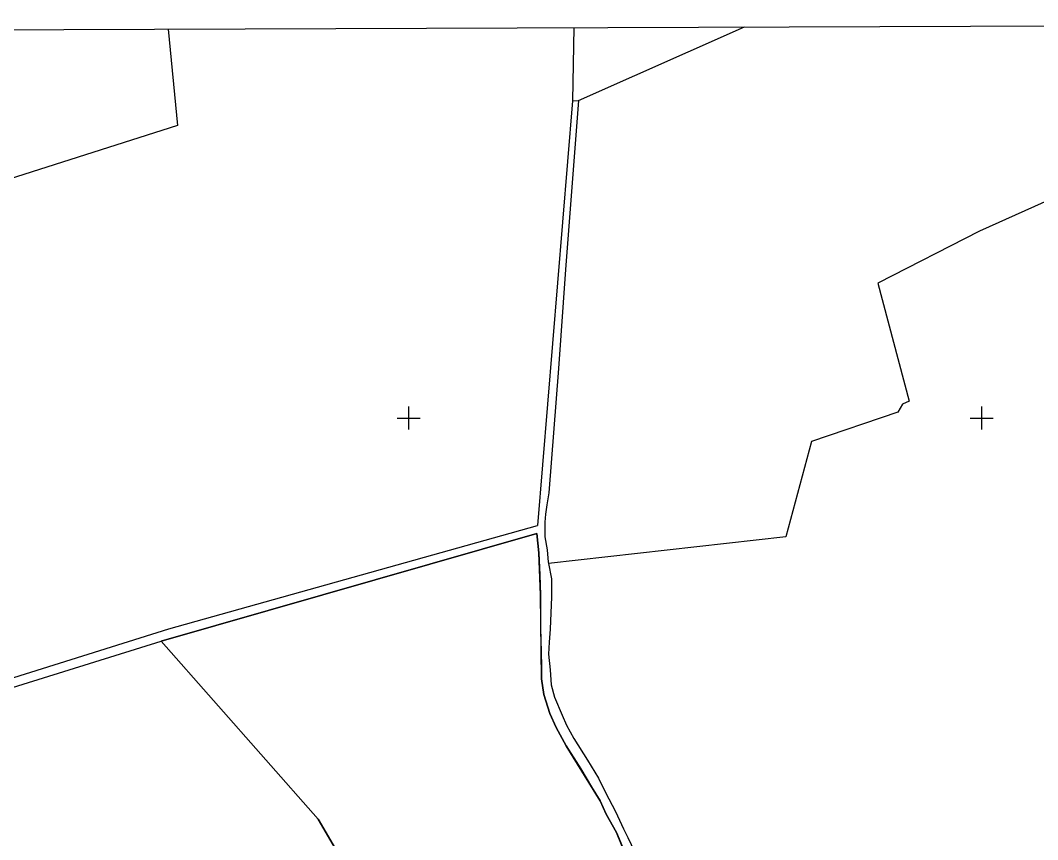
# Model space of a CAD drawing. Header units: millimetres. Extents: x 553705 to 560987, y 1303667 to 1309938.
# Drawn here: x 556346 to 558121, y 1308507 to 1309937 of the extents above; entities that cross this region are included whole.
import ezdxf

# ---------------------------------------------------------------- set-up
doc = ezdxf.new("R2010")
doc.units = ezdxf.units.MM
for name, color, linetype in [('2', 7, 'Continuous'), ('42', 7, 'Continuous'), ('43', 7, 'Continuous'), ('CVL_CUADCON_LIN', 8, 'Continuous')]:
    doc.layers.add(name, color=color, linetype=linetype)

# ---------------------------------------------------------------- blocks, each defined once
blk = doc.blocks.new('COORD')
at = {"layer": '42', "color": 2, "linetype": 'Continuous'}
for p, q in [((0, -2), (0, 2)), ((-2, 0), (2, 0))]:
    blk.add_line(p, q, dxfattribs=at)
blk = doc.blocks.new('COORD$')
at = {"layer": '42', "color": 2, "linetype": 'Continuous'}
blk.add_blockref('COORD', (0, 0), dxfattribs=at)

msp = doc.modelspace()

# ---------------------------------------------------------------- linework, layer by layer
at = {"layer": '2', "color": 1, "linetype": 'Continuous'}
for p, q in [((557311.907, 1309924.383), (557309.545, 1309796.378)), ((557319.951, 1309797.476), (557609.574, 1309925.497)), ((557309.545, 1309796.378), (557248.647, 1309055.656)), ((557309.545, 1309796.378), (557319.951, 1309797.476)), ((556591.521, 1308853.821), (557247.227, 1309041.385)), ((555946.583, 1308652.588), (556591.521, 1308853.821))]:
    msp.add_line(p, q, dxfattribs=at)
for points in [[(559258.68, 1309931.668), (559152.719, 1309905.109), (559150.982, 1309899.494), (558857.659, 1309824.946), (558815.249, 1309824.114), (558470.637, 1309747.139), (558463.817, 1309741.995), (558161.35, 1309632.49), (558019.83, 1309569.281), (557842.19, 1309478.55), (557897.027, 1309272.703), (557885.381, 1309267.521), (557877.357, 1309253.2), (557726.857, 1309202.4), (557681.589, 1309036.026), (557267.417, 1308989.335)], [(556603.554, 1309921.732), (556620.02, 1309753.707), (555749.078, 1309476.145)], [(557319.951, 1309797.476), (557297.464, 1309502.169), (557285.004, 1309329.678), (557268.298, 1309112.591), (557264.386, 1309091.681), (557262.217, 1309075.621), (557261.049, 1309061.607), (557260.886, 1309049.128), (557261.238, 1309035.634), (557264.959, 1309012.999), (557267.149, 1308991.37), (557267.417, 1308989.335)], [(555942.664, 1308667.583), (556605.082, 1308875.06), (557248.647, 1309055.656)], [(557247.227, 1309041.385), (557250.774, 1309007.798), (557252.576, 1308969.615), (557253.593, 1308934.481), (557253.306, 1308904.176), (557253.506, 1308876.676), (557253.905, 1308856.816), (557254.83, 1308834.414), (557255.262, 1308809.971), (557255.423, 1308787.818), (557259.683, 1308760.858), (557269.829, 1308727.831), (557281.184, 1308703.216), (557298.18, 1308671.26), (557323.872, 1308630.966), (557342.641, 1308599.787), (557357.551, 1308575.2), (557368.133, 1308552.107), (557386.402, 1308519.651), (557402.431, 1308481.066)], [(557267.417, 1308989.335), (557272.692, 1308962.637), (557272.671, 1308930.552), (557271.6, 1308903.296), (557270.282, 1308875.02), (557268.672, 1308851.835), (557267.809, 1308830.948), (557270.291, 1308803.974), (557272.262, 1308777.506), (557278.261, 1308755.906), (557291.441, 1308724.685), (557298.935, 1308707.171), (557311.802, 1308684.096), (557335.446, 1308646.078), (557354.978, 1308614.65), (557366.844, 1308589.53), (557384.61, 1308556.561), (557398.291, 1308526.362), (557405.766, 1308511.395), (557417.375, 1308486.782)], [(557509.004, 1308250.911), (557151.557, 1308053.136), (556865.804, 1308543.453), (556591.521, 1308853.821)]]:
    msp.add_lwpolyline(points, dxfattribs=at)
at = {"layer": '43', "color": 1, "linetype": 'Continuous'}
msp.add_lwpolyline([(553889.178, 1309911.573), (560693.97, 1309937.04), (560711.708, 1305329.172), (553905.872, 1305303.788), (553889.178, 1309911.573)], dxfattribs=at)
at = {"layer": 'CVL_CUADCON_LIN', "color": 1, "ltscale": 0.5, "flags": 128}
msp.add_lwpolyline([(557151.557, 1308053.136), (557509.004, 1308250.911), (557472.688, 1308320.154), (557458.997, 1308351.626), (557452.407, 1308367.11), (557431.888, 1308412.026), (557411.233, 1308458.215), (557386.402, 1308519.651), (557368.133, 1308552.107), (557357.551, 1308575.2), (557298.18, 1308671.26), (557281.184, 1308703.216), (557269.829, 1308727.831), (557259.683, 1308760.858), (557255.423, 1308787.818), (557253.593, 1308934.481), (557250.774, 1309007.798), (557247.227, 1309041.385), (556591.521, 1308853.821), (556865.804, 1308543.453)], close=True, dxfattribs=at)

# ---------------------------------------------------------------- block references
at = {"layer": '42', "color": 2, "linetype": 'Continuous', "xscale": 10, "yscale": 10}
for p in [(557023.645, 1309243.022), (558023.645, 1309243.022)]:
    msp.add_blockref('COORD$', p, dxfattribs=at)

doc.saveas('drawing.dxf')
